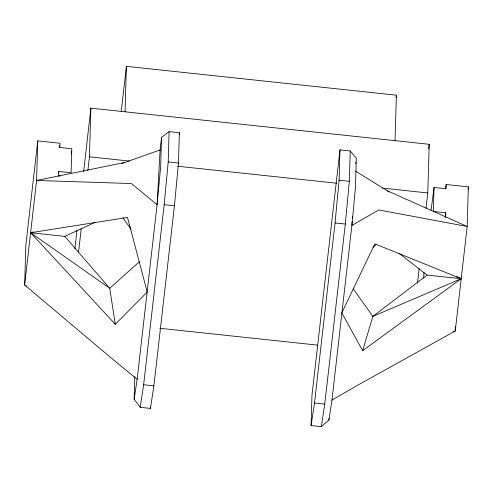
<?xml version="1.0" encoding="UTF-8"?>
<svg xmlns="http://www.w3.org/2000/svg" width="493" height="493" viewBox="0 0 493 493"><rect width="100%" height="100%" fill="white"/><g stroke="black" fill="none" stroke-linecap="round" stroke-linejoin="round"><path stroke-width="0.74" d="M160.046 150.427L161.525 137.436L169.111 131.631L179.36 132.728L178.46 163.041L174.436 205.803L153.884 385.853L150.457 408.401L140.203 407.31L134.139 399.213L137.165 379.302L111.43 358.171L24.65 284.979L36.581 180.475L37.751 140.875L59.967 143.247L59.838 147.493L71.799 148.769L71.091 172.766L58.679 171.441L58.427 173.672M58.679 171.441L58.544 175.884L60.004 176.044M87.865 170.566L89.436 156.811L90.878 108.158L429.206 144.301L427.764 192.954L426.02 208.237M125.056 111.812L126.405 66.345L396.378 95.18L395.029 140.653M134.139 399.213L134.811 376.535M150.457 408.401L150.501 406.891M161.525 137.436L160.656 166.911L157.101 204.663L137.165 379.302M140.203 407.31L143.629 384.756L164.181 204.706L168.212 161.944L169.111 131.631M311.071 425.564L311.97 395.25L339.979 149.884L350.233 150.981L356.322 158.241L355.447 187.716L351.891 225.467L331.955 400.106L328.93 420.018L321.325 426.655L311.071 425.564L314.503 403.009L335.055 222.959L339.079 180.198L339.979 149.884M328.93 420.018L328.979 418.508M321.325 426.655L324.751 404.106L345.303 224.056L349.334 181.295L350.233 150.981M423.635 278.2L423.998 272.364M331.955 400.106L358.781 384.595L455.249 330.976L467.173 226.472L468.35 186.872L446.134 184.499L446.011 188.745L434.05 187.463L433.335 211.466L445.746 212.791L445.617 217.234M455.384 326.403L455.249 330.976L453.098 331.814M352.101 221.671L351.891 225.467L378.716 209.956L467.173 226.472L387.202 190.723L355.539 171.145M352.267 218.627L352.39 216.347M37.751 140.875L25.827 245.378L24.65 284.979L26.573 286.242M59.456 147.709L59.715 145.478M71.208 153.976L71.547 151M74.831 248.743L76.926 230.41M83.644 171.576L90.878 108.158M78.535 252.317L81.24 228.629M121.26 111.418L126.405 66.345M179.187 134.256L179.36 132.728M355.712 163.59L355.884 162.061M396.119 97.472L396.378 95.18M428.682 148.886L429.206 144.301M417.472 283.111L419.13 268.593M431.073 210.388L434.05 187.463M445.629 188.961L446.134 184.499M445.241 217.253L445.746 212.791M468.091 189.164L468.35 186.872M362.651 350.696L372.862 316.377L427.037 275.076L461.208 278.724L362.651 350.696L341.902 313.012M341.951 312.568L374.846 243.85L461.208 278.724L372.862 316.377L353.278 288.953M33.592 232.012L30.615 232.727L115.294 324.271L147.105 292.201M139.747 261.407L109.723 288.269L115.294 324.271M373.115 247.313L376.516 244.269M64.786 236.375L109.723 288.269L30.615 232.727L64.786 236.375L95.463 222.22M121.931 163.473L160.102 149.934L157.101 204.663L131.36 183.532L36.581 180.475L124.063 162.616M30.615 232.727L127.49 217.425L147.154 291.757M168.212 161.944L178.46 163.041M339.079 180.198L349.334 181.295M89.436 156.811L129.24 161.063M177.462 166.215L336.676 183.223M382.599 188.129L427.764 192.954M36.581 180.475L38.097 180.641M164.181 204.706L174.436 205.803M335.055 222.959L345.303 224.056M159.738 328.27L317.418 345.118M143.629 384.756L153.884 385.853M314.503 403.009L324.751 404.106M456.407 276.37L461.208 278.724M387.202 190.723L389.088 192.042M399.176 253.384L427.037 275.076M122.923 217.832L130.935 229.054"/></g></svg>
